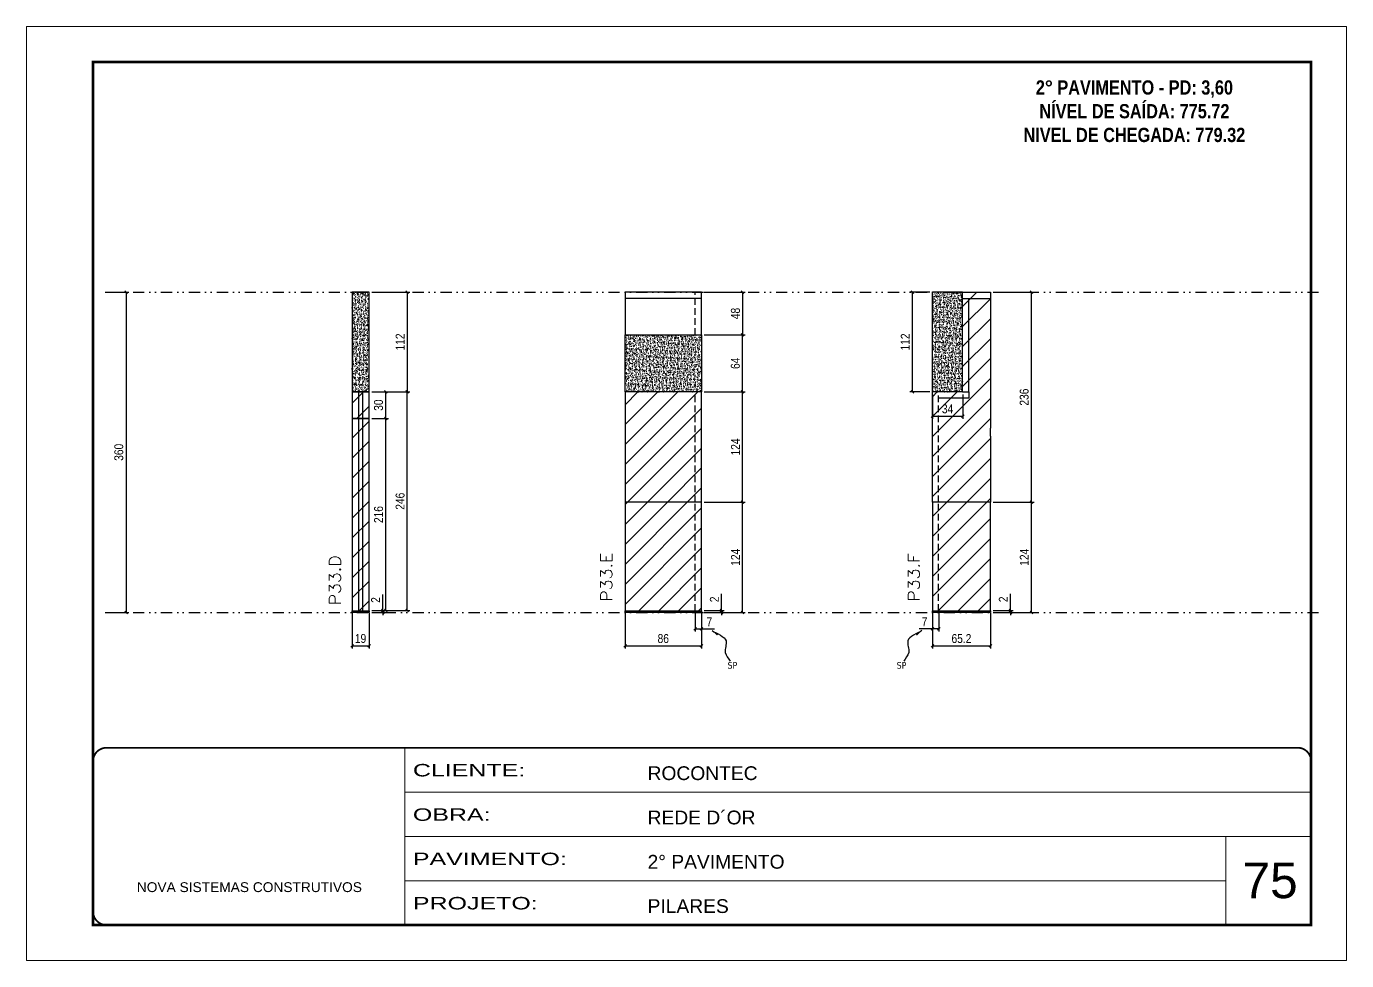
# Model space of a CAD drawing. Extents: x 2949 to 9203, y -16089 to 12527.
# Drawn here: x 6133 to 7618, y -9198 to -8148 of the extents above; entities that cross this region are included whole.
import ezdxf

# ---------------------------------------------------------------- set-up
doc = ezdxf.new("R2010")
doc.units = 0
for name, pattern in [('CONTINUO', [0]), ('DASHED', [0.75, 0.5, -0.25]), ('DIVIDE2', [0.625, 0.25, -0.125, 0, -0.125, 0, -0.125]), ('HIDDEN', [0.375, 0.25, -0.125])]:
    doc.linetypes.add(name, pattern=pattern)
for name, color, linetype, lineweight in [('CARIMBO', 255, 'Continuous', 9), ('Folhas', 255, 'Continuous', 9), ('Hachura', 251, 'Continuous', 9), ('SARRAFO DE PRESSAO', 251, 'DASHED', 9), ('Texto Seção', 7, 'Continuous', 15)]:
    doc.layers.add(name, color=color, linetype=linetype, lineweight=lineweight)
for name, color, linetype in [('COTA', 241, 'Continuous'), ('cotas', 4, 'Continuous'), ('NOMENCLATURA', 7, 'Continuous'), ('Nível', 160, 'Continuous'), ('Painéis', 200, 'Continuous'), ('SARR_2.2x7', 40, 'Continuous'), ('Sarrafo de Pressão', 42, 'HIDDEN'), ('texto', 7, 'Continuous')]:
    doc.layers.add(name, color=color, linetype=linetype)
doc.styles.add('ARIAL', font='arial.ttf')
doc.styles.add('COTA TECNICA', font='techl___.ttf', dxfattribs={"height": 10})
doc.styles.add('COTA TECNICA-50', font='techl___.ttf', dxfattribs={"height": 10})
doc.styles.add('REGUA-120', font='ROMANS.shx', dxfattribs={"height": 15})
doc.styles.add('ROMANC', font='techb___.ttf', dxfattribs={"height": 2.5})
doc.styles.get("Standard").update_dxf_attribs({"font": 'arial.ttf'})
doc.styles.add('Tecnologia', font='')
doc.styles.get('Tecnologia').set_extended_font_data('Forgotten Futurist')
doc.dimstyles.new('COTA PAINEL-50', dxfattribs={"dimtxt": 10, "dimasz": 3, "dimexe": 3, "dimexo": 3, "dimgap": 3, "dimtad": 1, "dimdec": 1, "dimzin": 12, "dimdsep": 46, "dimtxsty": 'COTA TECNICA-50', "dimblk1": 'OBLIQUE', "dimblk2": 'OBLIQUE', "dimsah": 1, "dimcen": 0.9, "dimclrd": 4, "dimclre": 4, "dimclrt": 240, "dimadec": 1, "dimazin": 3, "dimtfac": 1, "dimtdec": 1, "dimtmove": 0, "dimatfit": 3, "dimfxl": 1, "dimtolj": 1, "dimtzin": 12, "dimarcsym": 0})
doc.dimstyles.new('PAINEL', dxfattribs={"dimtxt": 10, "dimasz": 3, "dimexe": 3, "dimexo": 3, "dimgap": 3, "dimtad": 1, "dimdec": 1, "dimzin": 12, "dimdsep": 46, "dimtxsty": 'COTA TECNICA', "dimblk1": 'OBLIQUE', "dimblk2": 'OBLIQUE', "dimsah": 1, "dimcen": 0.9, "dimclrd": 4, "dimclre": 4, "dimclrt": 240, "dimadec": 1, "dimazin": 3, "dimtfac": 1, "dimtdec": 1, "dimtmove": 0, "dimatfit": 3, "dimfxl": 1, "dimtolj": 1, "dimtzin": 12, "dimarcsym": 0})
doc.dimstyles.get("Standard").update_dxf_attribs({"dimtxt": 0.18, "dimasz": 0.18, "dimexe": 0.18, "dimexo": 0.0625, "dimgap": 0.09, "dimtad": 0, "dimtih": 1, "dimtoh": 1, "dimdec": 4, "dimzin": 0, "dimdsep": 46, "dimtxsty": 'Standard', "dimcen": 0.09, "dimadec": 0, "dimazin": 0, "dimtfac": 1, "dimtdec": 4, "dimtofl": 0, "dimtmove": 0, "dimatfit": 3, "dimfxl": 1, "dimtolj": 1, "dimtzin": 0, "dimarcsym": 0})

# ---------------------------------------------------------------- blocks, each defined once
blk = doc.blocks.new('9999999999')
at = {"color": 30, "linetype": 'CONTINUO'}
for p, q in [((98564.6, 34230.2), (98564.6, 34429.4)), ((98564.6, 34379.6), (99584, 34379.6)), ((98564.6, 34329.8), (99488, 34329.8)), ((99584, 34329.8), (99488, 34329.8)), ((99488, 34329.8), (99488, 34230.2)), ((98564.6, 34280), (99488, 34280))]:
    blk.add_line(p, q, dxfattribs=at)
at = {"color": 30, "linetype": 'CONTINUO', "const_width": 2}
blk.add_lwpolyline([(99584, 34230.2), (99584, 34414.4, 0.414214), (99569, 34429.4), (98229, 34429.4, 0.414214), (98214, 34414.4), (98214, 34245.2, 0.414214), (98229, 34230.2), (99584, 34230.2)], format="xyb", dxfattribs=at)
at = {"layer": 'Folhas'}
blk.add_lwpolyline([(98139, 34190.2), (99624, 34190.2), (99624, 35240.2), (98139, 35240.2)], close=True, dxfattribs=at)
at = {"layer": 'Folhas', "color": 30, "const_width": 3}
blk.add_lwpolyline([(98214, 34230.2), (99584, 34230.2), (99584, 35200.2), (98214, 35200.2)], close=True, dxfattribs=at)
at = {"color": 7, "linetype": 'Continuous', "ltscale": 5, "style": 'ARIAL'}
for s, height, p in [('ROCONTEC', 15.48, (98837.7, 34393.1)), ('REDE D´OR', 15.48, (98837.7, 34343.3)), ('2° PAVIMENTO', 15.483, (98837.7, 34293.5)), ('NOVA SISTEMAS CONSTRUTIVOS', 11.059, (98263.2, 34267.2)), ('PILARES', 15.48, (98837.7, 34243.7))]:
    blk.add_text(s, height=height, dxfattribs=at).set_placement(p)
at = {"layer": 'Folhas', "color": 7, "style": 'Tecnologia', "width": 1.5}
for s, p in [('CLIENTE:', (98573.7, 34397.2)), ('OBRA:', (98573.7, 34347.3)), ('PAVIMENTO:', (98573.7, 34297.5)), ('PROJETO:', (98573.7, 34247.7))]:
    blk.add_text(s, height=14, dxfattribs=at).set_placement(p)
blk = doc.blocks.new('_Oblique')
at = {"color": 0, "linetype": 'ByBlock', "lineweight": -2}
blk.add_line((-0.5, -0.5), (0.5, 0.5), dxfattribs=at)
blk = doc.blocks.new('*D2606')
at = {"layer": 'cotas', "color": 4, "linetype": 'ByBlock', "lineweight": -2, "transparency": 16777216}
for p, q in [((6224, -8446.3), (6247.8, -8446.3)), ((6244.8, -8446.3), (6244.8, -8806.3)), ((6224, -8806.3), (6247.8, -8806.3))]:
    blk.add_line(p, q, dxfattribs=at)
at = {"layer": 'Defpoints', "color": 0, "linetype": 'ByBlock', "transparency": 16777216}
for p in [(6221, -8446.3), (6221, -8806.3), (6244.8, -8806.3)]:
    blk.add_point(p, dxfattribs=at)
at = {"layer": 'cotas', "color": 4, "linetype": 'ByBlock', "lineweight": -2, "transparency": 16777216, "xscale": 3, "yscale": 3, "zscale": 3}
for p, rotation in [((6244.8, -8446.3), 90), ((6244.8, -8806.3), 270)]:
    blk.add_blockref('_Oblique', p, dxfattribs=dict(at, rotation=rotation))
at = {"layer": 'cotas', "color": 240, "linetype": 'ByBlock', "transparency": 16777216, "insert": (6236.5, -8626.3), "char_height": 10, "attachment_point": 5, "rotation": 90, "style": 'COTA TECNICA'}
blk.add_mtext('\\A1;360', dxfattribs=at)
blk = doc.blocks.new('*D2580')
at = {"layer": 'COTA', "color": 4, "lineweight": -2, "transparency": 16777216}
for p, q in [((7151.7, -8807.3), (7151.7, -8846.8)), ((7216.9, -8807.3), (7216.9, -8846.8)), ((7151.7, -8843.8), (7216.9, -8843.8))]:
    blk.add_line(p, q, dxfattribs=at)
at = {"layer": 'Defpoints', "color": 0, "transparency": 16777216}
for p in [(7151.7, -8804.3), (7216.9, -8804.3), (7216.9, -8843.8)]:
    blk.add_point(p, dxfattribs=at)
at = {"layer": 'COTA', "color": 4, "lineweight": -2, "transparency": 16777216, "xscale": 3, "yscale": 3, "zscale": 3, "rotation": 180}
blk.add_blockref('_Oblique', (7151.7, -8843.8), dxfattribs=at)
at = {"layer": 'COTA', "color": 4, "lineweight": -2, "transparency": 16777216, "xscale": 3, "yscale": 3, "zscale": 3}
blk.add_blockref('_Oblique', (7216.9, -8843.8), dxfattribs=at)
at = {"layer": 'COTA', "color": 240, "transparency": 16777216, "insert": (7184.3, -8835.7), "char_height": 10, "attachment_point": 5, "style": 'COTA TECNICA'}
blk.add_mtext('\\A1;65.2', dxfattribs=at)
blk = doc.blocks.new('*D2581')
at = {"layer": 'COTA', "color": 4, "lineweight": -2, "transparency": 16777216}
for p, q in [((7151.7, -8809.3), (7151.7, -8827.8)), ((7158.7, -8807.3), (7158.7, -8827.8)), ((7151.7, -8824.8), (7136.9, -8824.8)), ((7158.7, -8824.8), (7151.7, -8824.8))]:
    blk.add_line(p, q, dxfattribs=at)
at = {"layer": 'Defpoints', "color": 0, "transparency": 16777216}
for p in [(7158.7, -8804.3), (7151.7, -8806.3), (7151.7, -8824.8)]:
    blk.add_point(p, dxfattribs=at)
at = {"layer": 'COTA', "color": 4, "lineweight": -2, "transparency": 16777216, "xscale": 3, "yscale": 3, "zscale": 3, "rotation": 180}
blk.add_blockref('_Oblique', (7151.7, -8824.8), dxfattribs=at)
at = {"layer": 'COTA', "color": 4, "lineweight": -2, "transparency": 16777216, "xscale": 3, "yscale": 3, "zscale": 3}
blk.add_blockref('_Oblique', (7158.7, -8824.8), dxfattribs=at)
at = {"layer": 'COTA', "color": 240, "transparency": 16777216, "insert": (7142.8, -8816.8), "char_height": 10, "attachment_point": 5, "style": 'COTA TECNICA-50'}
blk.add_mtext('\\A1;7', dxfattribs=at)
blk = doc.blocks.new('*D2582')
at = {"layer": 'COTA', "color": 4, "lineweight": -2, "transparency": 16777216}
for p, q in [((7219.9, -8682.3), (7266.1, -8682.3)), ((7263.1, -8806.3), (7263.1, -8682.3)), ((7219.9, -8806.3), (7266.1, -8806.3))]:
    blk.add_line(p, q, dxfattribs=at)
at = {"layer": 'Defpoints', "color": 0, "transparency": 16777216}
for p in [(7216.9, -8682.3), (7263.1, -8682.3), (7216.9, -8806.3)]:
    blk.add_point(p, dxfattribs=at)
at = {"layer": 'COTA', "color": 4, "lineweight": -2, "transparency": 16777216, "xscale": 3, "yscale": 3, "zscale": 3}
for p, rotation in [((7263.1, -8682.3), 90), ((7263.1, -8806.3), 270)]:
    blk.add_blockref('_Oblique', p, dxfattribs=dict(at, rotation=rotation))
at = {"layer": 'COTA', "color": 240, "transparency": 16777216, "insert": (7255, -8744.3), "char_height": 10, "attachment_point": 5, "rotation": 90, "style": 'COTA TECNICA-50'}
blk.add_mtext('\\A1;124', dxfattribs=at)
blk = doc.blocks.new('*D2583')
at = {"layer": 'COTA', "color": 4, "lineweight": -2, "transparency": 16777216}
for p, q in [((7239.4, -8804.3), (7239.4, -8785.5)), ((7219.9, -8804.3), (7242.4, -8804.3)), ((7239.4, -8806.3), (7239.4, -8804.3)), ((7219.9, -8806.3), (7242.4, -8806.3)), ((7239.4, -8806.3), (7239.4, -8809.3))]:
    blk.add_line(p, q, dxfattribs=at)
at = {"layer": 'Defpoints', "color": 0, "transparency": 16777216}
for p in [(7216.9, -8804.3), (7216.9, -8806.3), (7239.4, -8806.3)]:
    blk.add_point(p, dxfattribs=at)
at = {"layer": 'COTA', "color": 4, "lineweight": -2, "transparency": 16777216, "xscale": 3, "yscale": 3, "zscale": 3}
for p, rotation in [((7239.4, -8804.3), 270), ((7239.4, -8806.3), 90)]:
    blk.add_blockref('_Oblique', p, dxfattribs=dict(at, rotation=rotation))
at = {"layer": 'COTA', "color": 240, "transparency": 16777216, "insert": (7231.4, -8791.6), "char_height": 10, "attachment_point": 5, "rotation": 90, "style": 'COTA TECNICA-50'}
blk.add_mtext('\\A1;2', dxfattribs=at)
blk = doc.blocks.new('*D2584')
at = {"layer": 'COTA', "color": 4, "lineweight": -2, "transparency": 16777216}
for p, q in [((6805.9, -8807.3), (6805.9, -8846.8)), ((6891.9, -8807.3), (6891.9, -8846.8)), ((6805.9, -8843.8), (6891.9, -8843.8))]:
    blk.add_line(p, q, dxfattribs=at)
at = {"layer": 'Defpoints', "color": 0, "transparency": 16777216}
for p in [(6805.9, -8804.3), (6891.9, -8804.3), (6891.9, -8843.8)]:
    blk.add_point(p, dxfattribs=at)
at = {"layer": 'COTA', "color": 4, "lineweight": -2, "transparency": 16777216, "xscale": 3, "yscale": 3, "zscale": 3, "rotation": 180}
blk.add_blockref('_Oblique', (6805.9, -8843.8), dxfattribs=at)
at = {"layer": 'COTA', "color": 4, "lineweight": -2, "transparency": 16777216, "xscale": 3, "yscale": 3, "zscale": 3}
blk.add_blockref('_Oblique', (6891.9, -8843.8), dxfattribs=at)
at = {"layer": 'COTA', "color": 240, "transparency": 16777216, "insert": (6848.9, -8835.7), "char_height": 10, "attachment_point": 5, "style": 'COTA TECNICA'}
blk.add_mtext('\\A1;86', dxfattribs=at)
blk = doc.blocks.new('*D2585')
at = {"layer": 'COTA', "color": 4, "lineweight": -2, "transparency": 16777216}
for p, q in [((6884.9, -8807.3), (6884.9, -8827.8)), ((6891.9, -8809.3), (6891.9, -8827.8)), ((6884.9, -8824.8), (6891.9, -8824.8)), ((6891.9, -8824.8), (6906.6, -8824.8))]:
    blk.add_line(p, q, dxfattribs=at)
at = {"layer": 'Defpoints', "color": 0, "transparency": 16777216}
for p in [(6884.9, -8804.3), (6891.9, -8806.3), (6891.9, -8824.8)]:
    blk.add_point(p, dxfattribs=at)
at = {"layer": 'COTA', "color": 4, "lineweight": -2, "transparency": 16777216, "xscale": 3, "yscale": 3, "zscale": 3, "rotation": 180}
blk.add_blockref('_Oblique', (6884.9, -8824.8), dxfattribs=at)
at = {"layer": 'COTA', "color": 4, "lineweight": -2, "transparency": 16777216, "xscale": 3, "yscale": 3, "zscale": 3}
blk.add_blockref('_Oblique', (6891.9, -8824.8), dxfattribs=at)
at = {"layer": 'COTA', "color": 240, "transparency": 16777216, "insert": (6900.8, -8816.8), "char_height": 10, "attachment_point": 5, "style": 'COTA TECNICA-50'}
blk.add_mtext('\\A1;7', dxfattribs=at)
blk = doc.blocks.new('*D2586')
at = {"layer": 'COTA', "color": 4, "lineweight": -2, "transparency": 16777216}
for p, q in [((6894.9, -8682.3), (6941.1, -8682.3)), ((6938.1, -8806.3), (6938.1, -8682.3)), ((6894.9, -8806.3), (6941.1, -8806.3))]:
    blk.add_line(p, q, dxfattribs=at)
at = {"layer": 'Defpoints', "color": 0, "transparency": 16777216}
for p in [(6891.9, -8682.3), (6938.1, -8682.3), (6891.9, -8806.3)]:
    blk.add_point(p, dxfattribs=at)
at = {"layer": 'COTA', "color": 4, "lineweight": -2, "transparency": 16777216, "xscale": 3, "yscale": 3, "zscale": 3}
for p, rotation in [((6938.1, -8682.3), 90), ((6938.1, -8806.3), 270)]:
    blk.add_blockref('_Oblique', p, dxfattribs=dict(at, rotation=rotation))
at = {"layer": 'COTA', "color": 240, "transparency": 16777216, "insert": (6930.1, -8744.3), "char_height": 10, "attachment_point": 5, "rotation": 90, "style": 'COTA TECNICA-50'}
blk.add_mtext('\\A1;124', dxfattribs=at)
blk = doc.blocks.new('*D2587')
at = {"layer": 'COTA', "color": 4, "lineweight": -2, "transparency": 16777216}
for p, q in [((6914.4, -8804.3), (6914.4, -8785.5)), ((6894.9, -8804.3), (6917.4, -8804.3)), ((6914.4, -8806.3), (6914.4, -8804.3)), ((6894.9, -8806.3), (6917.4, -8806.3)), ((6914.4, -8806.3), (6914.4, -8809.3))]:
    blk.add_line(p, q, dxfattribs=at)
at = {"layer": 'Defpoints', "color": 0, "transparency": 16777216}
for p in [(6891.9, -8804.3), (6891.9, -8806.3), (6914.4, -8806.3)]:
    blk.add_point(p, dxfattribs=at)
at = {"layer": 'COTA', "color": 4, "lineweight": -2, "transparency": 16777216, "xscale": 3, "yscale": 3, "zscale": 3}
for p, rotation in [((6914.4, -8804.3), 270), ((6914.4, -8806.3), 90)]:
    blk.add_blockref('_Oblique', p, dxfattribs=dict(at, rotation=rotation))
at = {"layer": 'COTA', "color": 240, "transparency": 16777216, "insert": (6906.4, -8791.6), "char_height": 10, "attachment_point": 5, "rotation": 90, "style": 'COTA TECNICA-50'}
blk.add_mtext('\\A1;2', dxfattribs=at)
blk = doc.blocks.new('*D2588')
at = {"layer": 'COTA', "color": 4, "linetype": 'ByBlock', "lineweight": -2, "transparency": 16777216}
for p, q in [((7148.7, -8446.3), (7126.1, -8446.3)), ((7129.1, -8558.3), (7129.1, -8446.3)), ((7148.7, -8558.3), (7126.1, -8558.3))]:
    blk.add_line(p, q, dxfattribs=at)
at = {"layer": 'Defpoints', "color": 0, "linetype": 'ByBlock', "transparency": 16777216}
for p in [(7129.1, -8446.3), (7151.7, -8446.3), (7151.7, -8558.3)]:
    blk.add_point(p, dxfattribs=at)
at = {"layer": 'COTA', "color": 4, "linetype": 'ByBlock', "lineweight": -2, "transparency": 16777216, "xscale": 3, "yscale": 3, "zscale": 3}
for p, rotation in [((7129.1, -8446.3), 90), ((7129.1, -8558.3), 270)]:
    blk.add_blockref('_Oblique', p, dxfattribs=dict(at, rotation=rotation))
at = {"layer": 'COTA', "color": 240, "linetype": 'ByBlock', "transparency": 16777216, "insert": (7121.1, -8502.3), "char_height": 10, "attachment_point": 5, "rotation": 90, "style": 'COTA TECNICA'}
blk.add_mtext('\\A1;112', dxfattribs=at)
blk = doc.blocks.new('*D2590')
at = {"layer": 'COTA', "color": 4, "linetype": 'ByBlock', "lineweight": -2, "transparency": 16777216}
for p, q in [((6894.9, -8558.3), (6941.1, -8558.3)), ((6938.1, -8682.3), (6938.1, -8558.3)), ((6894.9, -8682.3), (6941.1, -8682.3))]:
    blk.add_line(p, q, dxfattribs=at)
at = {"layer": 'Defpoints', "color": 0, "linetype": 'ByBlock', "transparency": 16777216}
for p in [(6891.9, -8558.3), (6938.1, -8558.3), (6891.9, -8682.3)]:
    blk.add_point(p, dxfattribs=at)
at = {"layer": 'COTA', "color": 4, "linetype": 'ByBlock', "lineweight": -2, "transparency": 16777216, "xscale": 3, "yscale": 3, "zscale": 3}
for p, rotation in [((6938.1, -8558.3), 90), ((6938.1, -8682.3), 270)]:
    blk.add_blockref('_Oblique', p, dxfattribs=dict(at, rotation=rotation))
at = {"layer": 'COTA', "color": 240, "linetype": 'ByBlock', "transparency": 16777216, "insert": (6930.1, -8620.3), "char_height": 10, "attachment_point": 5, "rotation": 90, "style": 'COTA TECNICA'}
blk.add_mtext('\\A1;124', dxfattribs=at)
blk = doc.blocks.new('*D2612')
at = {"layer": 'COTA', "color": 4, "lineweight": -2, "transparency": 16777216}
for p, q in [((6498.9, -8807.3), (6498.9, -8846.7)), ((6517.9, -8807.3), (6517.9, -8846.7)), ((6498.9, -8843.7), (6517.9, -8843.7))]:
    blk.add_line(p, q, dxfattribs=at)
at = {"layer": 'Defpoints', "color": 0, "transparency": 16777216}
for p in [(6498.9, -8804.3), (6517.9, -8804.3), (6517.9, -8843.7)]:
    blk.add_point(p, dxfattribs=at)
at = {"layer": 'COTA', "color": 4, "lineweight": -2, "transparency": 16777216, "xscale": 3, "yscale": 3, "zscale": 3, "rotation": 180}
blk.add_blockref('_Oblique', (6498.9, -8843.7), dxfattribs=at)
at = {"layer": 'COTA', "color": 4, "lineweight": -2, "transparency": 16777216, "xscale": 3, "yscale": 3, "zscale": 3}
blk.add_blockref('_Oblique', (6517.9, -8843.7), dxfattribs=at)
at = {"layer": 'COTA', "color": 240, "transparency": 16777216, "insert": (6508.4, -8835.6), "char_height": 10, "attachment_point": 5, "style": 'COTA TECNICA'}
blk.add_mtext('\\A1;19', dxfattribs=at)
blk = doc.blocks.new('*D2613')
at = {"layer": 'COTA', "color": 4, "lineweight": -2, "transparency": 16777216}
for p, q in [((6533.3, -8804.3), (6533.3, -8786.2)), ((6520.9, -8804.3), (6536.3, -8804.3)), ((6533.3, -8806.3), (6533.3, -8804.3)), ((6520.9, -8806.3), (6536.3, -8806.3)), ((6533.3, -8806.3), (6533.3, -8809.3))]:
    blk.add_line(p, q, dxfattribs=at)
at = {"layer": 'Defpoints', "color": 0, "transparency": 16777216}
for p in [(6517.9, -8804.3), (6533.3, -8804.3), (6517.9, -8806.3)]:
    blk.add_point(p, dxfattribs=at)
at = {"layer": 'COTA', "color": 4, "lineweight": -2, "transparency": 16777216, "xscale": 3, "yscale": 3, "zscale": 3}
for p, rotation in [((6533.3, -8804.3), 270), ((6533.3, -8806.3), 90)]:
    blk.add_blockref('_Oblique', p, dxfattribs=dict(at, rotation=rotation))
at = {"layer": 'COTA', "color": 240, "transparency": 16777216, "insert": (6525.3, -8792.3), "char_height": 10, "attachment_point": 5, "rotation": 90, "style": 'COTA TECNICA-50'}
blk.add_mtext('\\A1;2', dxfattribs=at)
blk = doc.blocks.new('*D2615')
at = {"layer": 'COTA', "color": 4, "linetype": 'ByBlock', "lineweight": -2, "transparency": 16777216}
for p, q in [((6520.9, -8446.3), (6564, -8446.3)), ((6561, -8446.3), (6561, -8558.3)), ((6520.9, -8558.3), (6564, -8558.3))]:
    blk.add_line(p, q, dxfattribs=at)
at = {"layer": 'Defpoints', "color": 0, "linetype": 'ByBlock', "transparency": 16777216}
for p in [(6517.9, -8446.3), (6517.9, -8558.3), (6561, -8558.3)]:
    blk.add_point(p, dxfattribs=at)
at = {"layer": 'COTA', "color": 4, "linetype": 'ByBlock', "lineweight": -2, "transparency": 16777216, "xscale": 3, "yscale": 3, "zscale": 3}
for p, rotation in [((6561, -8446.3), 90), ((6561, -8558.3), 270)]:
    blk.add_blockref('_Oblique', p, dxfattribs=dict(at, rotation=rotation))
at = {"layer": 'COTA', "color": 240, "linetype": 'ByBlock', "transparency": 16777216, "insert": (6552.9, -8502.3), "char_height": 10, "attachment_point": 5, "rotation": 90, "style": 'COTA TECNICA'}
blk.add_mtext('\\A1;112', dxfattribs=at)
blk = doc.blocks.new('*D2616')
at = {"layer": 'COTA', "color": 4, "linetype": 'ByBlock', "lineweight": -2, "transparency": 16777216}
for p, q in [((6520.9, -8558.3), (6564, -8558.3)), ((6561, -8804.3), (6561, -8558.3)), ((6520.9, -8804.3), (6564, -8804.3))]:
    blk.add_line(p, q, dxfattribs=at)
at = {"layer": 'Defpoints', "color": 0, "linetype": 'ByBlock', "transparency": 16777216}
for p in [(6517.9, -8558.3), (6561, -8558.3), (6517.9, -8804.3)]:
    blk.add_point(p, dxfattribs=at)
at = {"layer": 'COTA', "color": 4, "linetype": 'ByBlock', "lineweight": -2, "transparency": 16777216, "xscale": 3, "yscale": 3, "zscale": 3}
for p, rotation in [((6561, -8558.3), 90), ((6561, -8804.3), 270)]:
    blk.add_blockref('_Oblique', p, dxfattribs=dict(at, rotation=rotation))
at = {"layer": 'COTA', "color": 240, "linetype": 'ByBlock', "transparency": 16777216, "insert": (6552.9, -8681.3), "char_height": 10, "attachment_point": 5, "rotation": 90, "style": 'COTA TECNICA'}
blk.add_mtext('\\A1;246', dxfattribs=at)
blk = doc.blocks.new('*D2617')
at = {"layer": 'COTA', "color": 4, "linetype": 'ByBlock', "lineweight": -2, "transparency": 16777216}
for p, q in [((6520.9, -8588.3), (6539.8, -8588.3)), ((6536.8, -8804.3), (6536.8, -8588.3)), ((6520.9, -8804.3), (6539.8, -8804.3))]:
    blk.add_line(p, q, dxfattribs=at)
at = {"layer": 'Defpoints', "color": 0, "linetype": 'ByBlock', "transparency": 16777216}
for p in [(6517.9, -8588.3), (6536.8, -8588.3), (6517.9, -8804.3)]:
    blk.add_point(p, dxfattribs=at)
at = {"layer": 'COTA', "color": 4, "linetype": 'ByBlock', "lineweight": -2, "transparency": 16777216, "xscale": 3, "yscale": 3, "zscale": 3}
for p, rotation in [((6536.8, -8588.3), 90), ((6536.8, -8804.3), 270)]:
    blk.add_blockref('_Oblique', p, dxfattribs=dict(at, rotation=rotation))
at = {"layer": 'COTA', "color": 240, "linetype": 'ByBlock', "transparency": 16777216, "insert": (6528.7, -8696.3), "char_height": 10, "attachment_point": 5, "rotation": 90, "style": 'COTA TECNICA'}
blk.add_mtext('\\A1;216', dxfattribs=at)
blk = doc.blocks.new('*D2614')
at = {"layer": 'COTA', "color": 4, "linetype": 'ByBlock', "lineweight": -2, "transparency": 16777216}
for p, q in [((6520.9, -8558.3), (6539.8, -8558.3)), ((6536.8, -8588.3), (6536.8, -8558.3)), ((6520.9, -8588.3), (6539.8, -8588.3))]:
    blk.add_line(p, q, dxfattribs=at)
at = {"layer": 'Defpoints', "color": 0, "linetype": 'ByBlock', "transparency": 16777216}
for p in [(6517.9, -8558.3), (6536.8, -8558.3), (6517.9, -8588.3)]:
    blk.add_point(p, dxfattribs=at)
at = {"layer": 'COTA', "color": 4, "linetype": 'ByBlock', "lineweight": -2, "transparency": 16777216, "xscale": 3, "yscale": 3, "zscale": 3}
for p, rotation in [((6536.8, -8558.3), 90), ((6536.8, -8588.3), 270)]:
    blk.add_blockref('_Oblique', p, dxfattribs=dict(at, rotation=rotation))
at = {"layer": 'COTA', "color": 240, "linetype": 'ByBlock', "transparency": 16777216, "insert": (6528.6, -8573.3), "char_height": 10, "attachment_point": 5, "rotation": 90, "style": 'COTA TECNICA'}
blk.add_mtext('\\A1;30', dxfattribs=at)
blk = doc.blocks.new('*D2624')
at = {"layer": 'COTA', "color": 4, "lineweight": -2, "transparency": 16777216}
for p, q in [((6894.9, -8494.3), (6941.1, -8494.3)), ((6938.1, -8558.3), (6938.1, -8494.3)), ((6894.9, -8558.3), (6941.1, -8558.3))]:
    blk.add_line(p, q, dxfattribs=at)
at = {"layer": 'Defpoints', "color": 0, "transparency": 16777216}
for p in [(6891.9, -8494.3), (6938.1, -8494.3), (6891.9, -8558.3)]:
    blk.add_point(p, dxfattribs=at)
at = {"layer": 'COTA', "color": 4, "lineweight": -2, "transparency": 16777216, "xscale": 3, "yscale": 3, "zscale": 3}
for p, rotation in [((6938.1, -8494.3), 90), ((6938.1, -8558.3), 270)]:
    blk.add_blockref('_Oblique', p, dxfattribs=dict(at, rotation=rotation))
at = {"layer": 'COTA', "color": 240, "transparency": 16777216, "insert": (6930, -8526.3), "char_height": 10, "attachment_point": 5, "rotation": 90, "style": 'COTA TECNICA-50'}
blk.add_mtext('\\A1;64', dxfattribs=at)
blk = doc.blocks.new('*D3359')
at = {"layer": 'COTA', "color": 4, "lineweight": -2, "transparency": 16777216}
for p, q in [((6894.9, -8446.3), (6941.1, -8446.3)), ((6938.1, -8446.3), (6938.1, -8494.3)), ((6894.9, -8494.3), (6941.1, -8494.3))]:
    blk.add_line(p, q, dxfattribs=at)
at = {"layer": 'Defpoints', "color": 0, "transparency": 16777216}
for p in [(6891.9, -8446.3), (6891.9, -8494.3), (6938.1, -8494.3)]:
    blk.add_point(p, dxfattribs=at)
at = {"layer": 'COTA', "color": 4, "lineweight": -2, "transparency": 16777216, "xscale": 3, "yscale": 3, "zscale": 3}
for p, rotation in [((6938.1, -8446.3), 90), ((6938.1, -8494.3), 270)]:
    blk.add_blockref('_Oblique', p, dxfattribs=dict(at, rotation=rotation))
at = {"layer": 'COTA', "color": 240, "transparency": 16777216, "insert": (6930.1, -8470.3), "char_height": 10, "attachment_point": 5, "rotation": 90, "style": 'COTA TECNICA-50'}
blk.add_mtext('\\A1;48', dxfattribs=at)
blk = doc.blocks.new('*D3360')
at = {"layer": 'COTA', "color": 4, "lineweight": -2, "transparency": 16777216}
for p, q in [((7219.9, -8446.3), (7266.1, -8446.3)), ((7263.1, -8682.3), (7263.1, -8446.3)), ((7219.9, -8682.3), (7266.1, -8682.3))]:
    blk.add_line(p, q, dxfattribs=at)
at = {"layer": 'Defpoints', "color": 0, "transparency": 16777216}
for p in [(7216.9, -8446.3), (7263.1, -8446.3), (7216.9, -8682.3)]:
    blk.add_point(p, dxfattribs=at)
at = {"layer": 'COTA', "color": 4, "lineweight": -2, "transparency": 16777216, "xscale": 3, "yscale": 3, "zscale": 3}
for p, rotation in [((7263.1, -8446.3), 90), ((7263.1, -8682.3), 270)]:
    blk.add_blockref('_Oblique', p, dxfattribs=dict(at, rotation=rotation))
at = {"layer": 'COTA', "color": 240, "transparency": 16777216, "insert": (7254.9, -8564.3), "char_height": 10, "attachment_point": 5, "rotation": 90, "style": 'COTA TECNICA-50'}
blk.add_mtext('\\A1;236', dxfattribs=at)
blk = doc.blocks.new('*D3361')
at = {"layer": 'COTA', "color": 4, "lineweight": -2, "transparency": 16777216}
for p, q in [((7151.7, -8561.3), (7151.7, -8588.7)), ((7185.7, -8561.3), (7185.7, -8588.7)), ((7151.7, -8585.7), (7185.7, -8585.7))]:
    blk.add_line(p, q, dxfattribs=at)
at = {"layer": 'Defpoints', "color": 0, "transparency": 16777216}
for p in [(7151.7, -8558.3), (7185.7, -8558.3), (7185.7, -8585.7)]:
    blk.add_point(p, dxfattribs=at)
at = {"layer": 'COTA', "color": 4, "lineweight": -2, "transparency": 16777216, "xscale": 3, "yscale": 3, "zscale": 3, "rotation": 180}
blk.add_blockref('_Oblique', (7151.7, -8585.7), dxfattribs=at)
at = {"layer": 'COTA', "color": 4, "lineweight": -2, "transparency": 16777216, "xscale": 3, "yscale": 3, "zscale": 3}
blk.add_blockref('_Oblique', (7185.7, -8585.7), dxfattribs=at)
at = {"layer": 'COTA', "color": 240, "transparency": 16777216, "insert": (7168.7, -8577.5), "char_height": 10, "attachment_point": 5, "style": 'COTA TECNICA-50'}
blk.add_mtext('\\A1;34', dxfattribs=at)

msp = doc.modelspace()

# ---------------------------------------------------------------- hatches: boundary and pattern name
at = {"layer": 'COTA', "linetype": 'ByBlock'}
h = msp.add_hatch(dxfattribs=at)
h.set_pattern_fill('AR-CONC', color=256, scale=0.03)
h.set_pattern_definition([(50, (-125392.7452, -42304.2473), (5.46554007, -0.47817257), [0.5715, -6.2865]), (355, (-125392.745, -42304.2473), (-1.05730264, 5.73170536), [0.4572, -5.02921753]), (100.4514447, (-125392.29, -42304.287), (4.40823741, 5.25353256), [0.48570026, -5.34270734]), (46.1842, (-125392.745, -42302.7233), (8.13237123, -1.26126984), [0.85725, -9.42975]), (96.6355576, (-125392.0676, -42302.8285), (7.122124, 7.42278374), [0.7285507, -8.01406824]), (351.184151, (-125392.745, -42302.723), (7.122124, 7.42278374), [0.685799, -7.54379196]), (21, (-125391.9832, -42303.1043), (4.54843174, -3.06795595), [0.5715, -6.2865]), (326, (-125391.983, -42303.1043), (1.85406085, 5.52563898), [0.4572, -5.0292]), (71.451445, (-125391.604, -42303.36), (6.40249258, 2.45768307), [0.48570026, -5.34269813]), (37.5, (-125392.7452, -42304.2473), (0.092658098, 2.536651166), [0, -4.96824, 0, -5.1054, 0, -5.04825]), (7.5, (-125392.7452, -42304.2473), (2.004589875, 3.005417245), [0, -2.91084, 0, -4.85394, 0, -1.92405]), (327.5, (-125394.4445, -42304.2473), (4.067717855, -0.17186232), [0, -1.905, 0, -5.9436, 0, -7.8867]), (317.5, (-125395.2065, -42304.2473), (4.44387544, 0.76279473), [0, -2.4765, 0, -3.94716, 0, -5.6007])])
h.paths.add_polyline_path([(6517.91, -8446.33), (6498.91, -8446.33), (6498.91, -8558.33), (6517.91, -8558.33)])
h = msp.add_hatch(dxfattribs=at)
h.set_pattern_fill('AR-CONC', color=256, scale=0.03)
h.set_pattern_definition([(50, (-124139.149, -37718.947), (5.46554007, -0.47817257), [0.5715, -6.2865]), (355, (-124139.149, -37718.947), (-1.05730264, 5.73170536), [0.4572, -5.02921753]), (100.4514447, (-124138.6937, -37718.987), (4.40823741, 5.25353256), [0.48570026, -5.34270734]), (46.1842, (-124139.149, -37717.423), (8.13237123, -1.26126984), [0.85725, -9.42975]), (96.6355576, (-124138.4714, -37717.528), (7.122124, 7.42278374), [0.7285507, -8.01406824]), (351.184151, (-124139.149, -37717.423), (7.122124, 7.42278374), [0.685799, -7.54379196]), (21, (-124138.387, -37717.804), (4.54843174, -3.06795595), [0.5715, -6.2865]), (326, (-124138.387, -37717.804), (1.85406085, 5.52563898), [0.4572, -5.0292]), (71.451445, (-124138.008, -37718.0596), (6.40249258, 2.45768307), [0.48570026, -5.34269813]), (37.5, (-124139.1491, -37718.947), (0.092658098, 2.536651166), [0, -4.96824, 0, -5.1054, 0, -5.04825]), (7.5, (-124139.149, -37718.947), (2.004589875, 3.005417245), [0, -2.91084, 0, -4.85394, 0, -1.92405]), (327.5, (-124140.8484, -37718.947), (4.067717855, -0.17186232), [0, -1.905, 0, -5.9436, 0, -7.8867]), (317.5, (-124141.6104, -37718.947), (4.44387544, 0.76279473), [0, -2.4765, 0, -3.94716, 0, -5.6007])])
h.paths.add_polyline_path([(7151.65, -8446.33), (7185.65, -8446.33), (7185.65, -8558.33), (7151.65, -8558.33)])
h.paths.add_polyline_path([(7185.65, -8538.33), (7151.65, -8558.33)], flags=17)
h = msp.add_hatch(dxfattribs=at)
h.set_pattern_fill('AR-CONC', color=256, scale=0.03)
h.set_pattern_definition([(50, (2113.7343, -5161.3443), (5.46554, -0.4781726), [0.5715, -6.2865]), (355, (2113.7343, -5161.3443), (-1.0573026, 5.7317054), [0.4572, -5.0292175]), (100.45144, (2114.19, -5161.384), (4.4082374, 5.2535326), [0.4857003, -5.3427073]), (46.1842, (2113.734, -5159.82), (8.132371, -1.26127), [0.85725, -9.42975]), (96.63556, (2114.412, -5159.9254), (7.122124, 7.422784), [0.728551, -8.014068]), (351.18415, (2113.734, -5159.82), (7.122124, 7.422784), [0.685799, -7.543792]), (21, (2114.4963, -5160.2013), (4.5484317, -3.067956), [0.5715, -6.2865]), (326, (2114.4963, -5160.2013), (1.854061, 5.525639), [0.4572, -5.0292]), (71.45144, (2114.8753, -5160.457), (6.4024926, 2.457683), [0.4857003, -5.342698]), (37.5, (2113.7343, -5161.3443), (0.0926581, 2.53665117), [0, -4.96824, 0, -5.1054, 0, -5.04825]), (7.5, (2113.7343, -5161.3443), (2.0045899, 3.0054172), [0, -2.91084, 0, -4.85394, 0, -1.92405]), (327.5, (2112.035, -5161.3443), (4.06771786, -0.1718623), [0, -1.905, 0, -5.9436, 0, -7.8867]), (317.5, (2111.273, -5161.3443), (4.4438754, 0.7627947), [0, -2.4765, 0, -3.94716, 0, -5.6007])])
h.paths.add_polyline_path([(6805.91, -8558.33), (6891.91, -8558.33), (6891.91, -8494.33), (6805.91, -8494.33)])
at = {"layer": 'Hachura', "linetype": 'ByBlock'}
h = msp.add_hatch(dxfattribs=at)
h.set_pattern_fill('ANSI31', color=256, scale=5)
h.paths.add_polyline_path([(7216.85, -8599.33), (7216.85, -8446.33), (7185.65, -8446.33), (7185.65, -8558.33), (7151.65, -8558.33), (7151.65, -8579.33), (7151.65, -8608.33), (7151.65, -8682.33), (7216.85, -8682.33), (7216.85, -8608.33)])
h.paths.add_polyline_path([(7157.87, -8587.17), (7179.76, -8587.17), (7179.76, -8566.58), (7157.87, -8566.58)], flags=24)
h = msp.add_hatch(dxfattribs=at)
h.set_pattern_fill('ANSI31', color=256, scale=5)
h.set_pattern_definition([(45, (0, -28), (-11.22532, 11.22532), [])])
h.paths.add_polyline_path([(6517.91, -8558.33), (6498.91, -8558.33), (6498.91, -8588.33), (6517.91, -8588.33)])
h = msp.add_hatch(dxfattribs=at)
h.set_pattern_fill('ANSI31', color=256, scale=5)
h.paths.add_polyline_path([(6805.91, -8558.33), (6805.91, -8682.33), (6891.91, -8682.33), (6891.91, -8558.33)])
h = msp.add_hatch(dxfattribs=at)
h.set_pattern_fill('ANSI31', color=256, scale=5)
h.paths.add_polyline_path([(6517.91, -8588.33), (6498.91, -8588.33), (6498.91, -8804.33), (6517.91, -8804.33)])
h = msp.add_hatch(dxfattribs=at)
h.set_pattern_fill('ANSI31', color=256, scale=5)
h.paths.add_polyline_path([(6891.91, -8682.33), (6805.91, -8682.33), (6805.91, -8804.33), (6891.91, -8804.33)])
h = msp.add_hatch(dxfattribs=at)
h.set_pattern_fill('ANSI31', color=256, scale=5)
h.paths.add_polyline_path([(7216.85, -8682.33), (7151.65, -8682.33), (7151.65, -8804.33), (7216.85, -8804.33)])

# ---------------------------------------------------------------- linework, layer by layer
at = {"layer": 'COTA', "linetype": 'ByBlock'}
for p, q in [((7151.65, -8558.33), (7151.65, -8446.33)), ((7185.65, -8446.33), (7151.65, -8446.33)), ((6805.91, -8558.33), (6805.91, -8494.33)), ((6805.91, -8494.33), (6891.91, -8494.33)), ((6891.91, -8494.33), (6891.91, -8558.33))]:
    msp.add_line(p, q, dxfattribs=at)
msp.add_lwpolyline([(6498.91, -8558.33), (6517.91, -8558.33), (6517.91, -8446.33), (6498.91, -8446.33)], close=True, dxfattribs=at)
at = {"layer": 'Nível', "color": 4, "linetype": 'DIVIDE2', "ltscale": 50}
for p, q in [((6221.03, -8446.33), (7591.03, -8446.33)), ((6221.03, -8806.33), (7591.03, -8806.33))]:
    msp.add_line(p, q, dxfattribs=at)
at = {"layer": 'Painéis'}
for p, q in [((6891.91, -8446.33), (6805.91, -8446.33)), ((6805.91, -8446.33), (6805.91, -8494.33)), ((6891.91, -8494.33), (6891.91, -8446.33)), ((7185.65, -8558.33), (7185.65, -8446.33)), ((7185.65, -8446.33), (7216.85, -8446.33)), ((7216.85, -8446.33), (7216.85, -8599.33)), ((6805.91, -8494.33), (6891.91, -8494.33)), ((6891.91, -8494.33), (6891.91, -8494.33)), ((6498.91, -8558.33), (6517.91, -8558.33)), ((6517.91, -8558.33), (6498.91, -8558.33)), ((6805.91, -8558.33), (6805.91, -8682.33)), ((6891.91, -8558.33), (6805.91, -8558.33)), ((6891.91, -8682.33), (6891.91, -8558.33)), ((7151.65, -8579.33), (7151.65, -8558.33)), ((7185.65, -8558.33), (7151.65, -8558.33)), ((7151.65, -8608.33), (7151.65, -8579.33)), ((6517.91, -8588.33), (6498.91, -8588.33)), ((6498.91, -8588.33), (6498.91, -8804.33)), ((6498.91, -8588.33), (6517.91, -8588.33)), ((6517.91, -8804.33), (6517.91, -8588.33)), ((7151.65, -8682.33), (7151.65, -8608.33)), ((7216.85, -8608.33), (7216.85, -8599.33)), ((7216.85, -8608.33), (7216.85, -8682.33)), ((7216.85, -8682.33), (7151.65, -8682.33)), ((6498.91, -8804.33), (6517.91, -8804.33))]:
    msp.add_line(p, q, dxfattribs=at)
at = {"layer": 'Painéis', "linetype": 'ByBlock'}
for p, q in [((6517.91, -8558.33), (6498.91, -8558.33)), ((6498.91, -8558.33), (6498.91, -8588.33)), ((6517.91, -8588.33), (6517.91, -8558.33)), ((6498.91, -8588.33), (6517.91, -8588.33))]:
    msp.add_line(p, q, dxfattribs=at)
at = {"layer": 'Painéis'}
for points in [[(6805.91, -8804.33), (6891.91, -8804.33), (6891.91, -8682.33), (6805.91, -8682.33)], [(7151.65, -8804.33), (7216.85, -8804.33), (7216.85, -8682.33), (7151.65, -8682.33)], [(6498.91, -8804.33), (6517.91, -8804.33), (6517.91, -8806.33), (6498.91, -8806.33)], [(6805.91, -8804.33), (6891.91, -8804.33), (6891.91, -8806.33), (6805.91, -8806.33)], [(7151.65, -8804.33), (7216.85, -8804.33), (7216.85, -8806.33), (7151.65, -8806.33)]]:
    msp.add_lwpolyline(points, close=True, dxfattribs=at)
at = {"layer": 'SARR_2.2x7'}
for p, q in [((6891.91, -8453.33), (6805.91, -8453.33)), ((7185.65, -8453.33), (7216.85, -8453.33)), ((7192.65, -8558.33), (7192.65, -8453.33)), ((6891.91, -8501.33), (6891.91, -8501.33)), ((6505.91, -8558.33), (6505.91, -8804.33)), ((6510.91, -8804.33), (6510.91, -8558.33)), ((7192.65, -8565.33), (7158.65, -8565.33)), ((7185.65, -8558.33), (7192.65, -8558.33)), ((7192.65, -8558.33), (7192.65, -8565.33))]:
    msp.add_line(p, q, dxfattribs=at)
at = {"layer": 'Sarrafo de Pressão', "ltscale": 30}
for p, q in [((6884.91, -8494.33), (6884.91, -8446.33)), ((6884.91, -8682.33), (6884.91, -8558.33)), ((7158.65, -8682.33), (7158.65, -8558.33)), ((6884.91, -8804.33), (6884.91, -8682.33)), ((7158.65, -8804.33), (7158.65, -8682.33))]:
    msp.add_line(p, q, dxfattribs=at)

# ---------------------------------------------------------------- block references
at = {"layer": 'SARRAFO DE PRESSAO', "color": 6, "linetype": 'ByBlock'}
msp.add_blockref('9999999999', (-92006.44, -43387.82), dxfattribs=at)

# ---------------------------------------------------------------- texts
at = {"layer": 'CARIMBO', "style": 'ARIAL'}
msp.add_text('75', height=40, dxfattribs=at).set_placement((7500.39, -9127.47))
at = {"layer": 'NOMENCLATURA', "color": 2, "insert": (7378.86, -8181.56), "char_height": 16, "attachment_point": 2, "style": 'ROMANC'}
msp.add_mtext_dynamic_manual_height_columns('\\P2° PAVIMENTO - PD: 3,60\\PNÍVEL DE SAÍDA: 775.72\\PNIVEL DE CHEGADA: 779.32', width=300.2766, gutter_width=1, heights=[0], dxfattribs=at)
at = {"layer": 'texto', "color": 0, "char_height": 7.5, "attachment_point": 5}
for insert in [(6926.68, -8865.83), (7116.88, -8865.83)]:
    msp.add_mtext('{\\fTahoma|b0|i0|c0|p34;\\C4;SP}', dxfattribs=dict(at, insert=insert))
at = {"layer": 'Texto Seção', "style": 'REGUA-120', "width": 1.1}
for s, p in [('P33.D', (6486.14, -8798.44)), ('P33.E', (6791.44, -8794.27)), ('P33.F', (7137.19, -8794.27))]:
    msp.add_text(s, height=13, rotation=90, dxfattribs=at).set_placement(p)

# ---------------------------------------------------------------- dimensions: what is measured, and where the dimension line sits
at = {"layer": 'COTA', "linetype": 'ByBlock'}
dim = msp.add_linear_dim(base=(6560.99, -8558.33), p1=(6517.91, -8446.33), p2=(6517.91, -8558.33), angle=90, dimstyle='PAINEL', dxfattribs=at)
dim.commit()
dim.dimension.update_dxf_attribs({"geometry": '*D2615', "text_midpoint": (6560.99, -8502.33), "dimtype": 160})
at = {"layer": 'COTA'}
for base, p1, p2, angle, picture, middle in [((6938.15, -8494.33), (6891.91, -8446.33), (6891.91, -8494.33), 90, '*D3359', (6930.05, -8470.33)), ((7263.09, -8446.33), (7216.85, -8682.33), (7216.85, -8446.33), 90, '*D3360', (7254.87, -8564.33)), ((6938.15, -8494.33), (6891.91, -8558.33), (6891.91, -8494.33), 90, '*D2624', (6930.04, -8526.33)), ((6938.15, -8682.33), (6891.91, -8806.33), (6891.91, -8682.33), 90, '*D2586', (6930.07, -8744.33)), ((7263.09, -8682.33), (7216.85, -8806.33), (7216.85, -8682.33), 90, '*D2582', (7255.02, -8744.33)), ((6891.91, -8824.84), (6884.91, -8804.33), (6891.91, -8806.33), 0, '*D2585', (6900.77, -8816.77)), ((7151.65, -8824.84), (7158.65, -8804.33), (7151.65, -8806.33), 180, '*D2581', (7142.79, -8816.77))]:
    dim = msp.add_linear_dim(base=base, p1=p1, p2=p2, angle=angle, dimstyle='COTA PAINEL-50', dxfattribs=at)
    dim.commit()
    dim.dimension.update_dxf_attribs({"geometry": picture, "text_midpoint": middle})
at = {"layer": 'COTA', "linetype": 'ByBlock'}
for base, p1, p2, picture, middle in [((7129.13, -8446.33), (7151.65, -8558.33), (7151.65, -8446.33), '*D2588', (7121.07, -8502.33)), ((6560.99, -8558.33), (6517.91, -8804.33), (6517.91, -8558.33), '*D2616', (6552.89, -8681.33)), ((6536.81, -8558.33), (6517.91, -8588.33), (6517.91, -8558.33), '*D2614', (6528.59, -8573.33)), ((6938.15, -8558.33), (6891.91, -8682.33), (6891.91, -8558.33), '*D2590', (6930.07, -8620.33)), ((6536.81, -8588.33), (6517.91, -8804.33), (6517.91, -8588.33), '*D2617', (6528.71, -8696.33))]:
    dim = msp.add_linear_dim(base=base, p1=p1, p2=p2, angle=90, dimstyle='PAINEL', dxfattribs=at)
    dim.commit()
    dim.dimension.update_dxf_attribs({"geometry": picture, "text_midpoint": middle})
at = {"layer": 'COTA'}
dim = msp.add_linear_dim(base=(7185.65, -8585.68), p1=(7151.65, -8558.33), p2=(7185.65, -8558.33), dimstyle='COTA PAINEL-50', dxfattribs=at)
dim.commit()
dim.dimension.update_dxf_attribs({"geometry": '*D3361', "text_midpoint": (7168.65, -8577.46)})
for base, p1, p2, picture, middle in [((6533.28, -8804.33), (6517.91, -8806.33), (6517.91, -8804.33), '*D2613', (6533.28, -8792.28)), ((6914.43, -8806.33), (6891.91, -8804.33), (6891.91, -8806.33), '*D2587', (6914.43, -8791.59)), ((7239.38, -8806.33), (7216.85, -8804.33), (7216.85, -8806.33), '*D2583', (7239.38, -8791.59))]:
    dim = msp.add_linear_dim(base=base, p1=p1, p2=p2, angle=90, dimstyle='COTA PAINEL-50', dxfattribs=at)
    dim.commit()
    dim.dimension.update_dxf_attribs({"geometry": picture, "text_midpoint": middle, "dimtype": 160})
for base, p1, p2, picture, middle in [((6517.91, -8843.68), (6498.91, -8804.33), (6517.91, -8804.33), '*D2612', (6508.41, -8835.59)), ((6891.91, -8843.79), (6805.91, -8804.33), (6891.91, -8804.33), '*D2584', (6848.91, -8835.66)), ((7216.85, -8843.79), (7151.65, -8804.33), (7216.85, -8804.33), '*D2580', (7184.25, -8835.68))]:
    dim = msp.add_linear_dim(base=base, p1=p1, p2=p2, dimstyle='PAINEL', override={"dimarcsym": 2}, dxfattribs=at)
    dim.commit()
    dim.dimension.update_dxf_attribs({"geometry": picture, "text_midpoint": middle})
at = {"layer": 'cotas', "linetype": 'ByBlock'}
dim = msp.add_linear_dim(base=(6244.75, -8806.33), p1=(6221.03, -8446.33), p2=(6221.03, -8806.33), angle=90, dimstyle='PAINEL', dxfattribs=at)
dim.commit()
dim.dimension.update_dxf_attribs({"geometry": '*D2606', "text_midpoint": (6244.75, -8626.33), "dimtype": 160})

# ---------------------------------------------------------------- leaders
at = {"layer": 'COTA', "path_type": 1}
for points in [[(6903.74, -8826.51), (6919.52, -8838.35), (6918.6, -8851.36), (6924.15, -8861.14)], [(7139.83, -8826.51), (7124.04, -8838.35), (7124.97, -8851.36), (7119.41, -8861.14)]]:
    msp.add_leader(points, dimstyle='Standard', override={"dimasz": 8}, dxfattribs=at)

doc.saveas('drawing.dxf')
